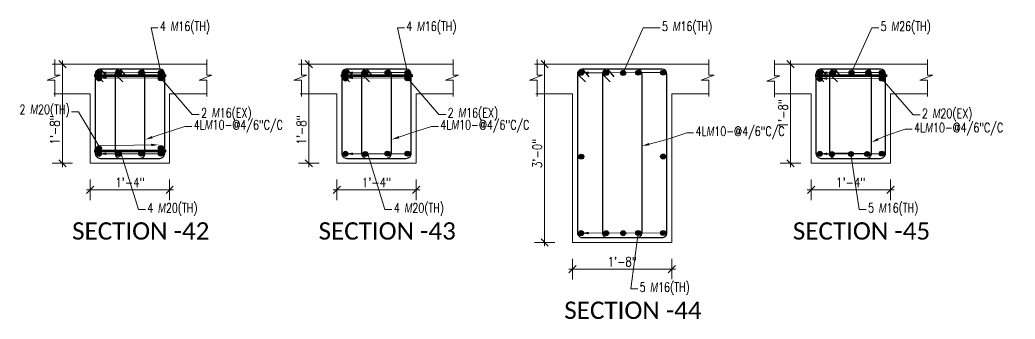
# Model space of a CAD drawing. Header units: inches. Extents: x 0 to 162649, y -36601 to -26324.
# Drawn here: x 157631.7 to 157832.3, y -36601.4 to -36541.1 of the extents above; entities that cross this region are included whole.
import ezdxf
from ezdxf import colors
from ezdxf.entities.mleader import LeaderData, LeaderLine
from ezdxf.math import Vec2, Vec3

# ---------------------------------------------------------------- set-up
doc = ezdxf.new("R2010")
doc.units = ezdxf.units.IN
doc.header["$MEASUREMENT"] = 0
for name, color, linetype, lineweight in [('Dim', 1, 'Continuous', 13), ('hatch', 252, 'Continuous', 0), ('OL_AR_Text', 140, 'Continuous', 5), ('Rein', 3, 'Continuous', 30), ('Stirrups', 191, 'Continuous', 25), ('TEXT', 7, 'Continuous', 9)]:
    doc.layers.add(name, color=color, linetype=linetype, lineweight=lineweight)
doc.styles.add('1-8 Annotative Text', font='calibri.ttf', dxfattribs={"height": 0.125})
doc.styles.add('DIM', font='simplex.shx', dxfattribs={"width": 0.75})
doc.styles.add('rmtext', font='romans.shx', dxfattribs={"width": 0.8})
doc.dimstyles.new('DIM-24', dxfattribs={"dimscale": 24, "dimtxt": 0.078125, "dimasz": 0.0625, "dimexe": 0.0625, "dimexo": 0.015625, "dimgap": 0.015625, "dimtad": 1, "dimdec": 1, "dimzin": 3, "dimdsep": 46, "dimlunit": 4, "dimtxsty": 'rmtext', "dimblk": 'OBLIQUE', "dimcen": 0.09375, "dimdle": 0.03125, "dimclrd": 1, "dimclre": 1, "dimclrt": 2, "dimadec": 0, "dimazin": 0, "dimtfac": 0.75, "dimtdec": 1, "dimtix": 1, "dimtmove": 0, "dimatfit": 3, "dimfxl": 0.0625, "dimfxlon": 1, "dimfrac": 1, "dimtolj": 1, "dimtzin": 0, "dimlwd": -1, "dimlwe": 5, "dimarcsym": 0})

# ---------------------------------------------------------------- blocks, each defined once
blk = doc.blocks.new('_Oblique')
for p, q in [((0, -1.37), (0, 1.38)), ((-0.49, -0.49), (0.49, 0.49))]:
    blk.add_line(p, q)
blk = doc.blocks.new('*D474')
at = {"layer": 'Defpoints', "color": 0, "transparency": 16777216}
for p in [(157645.86, -36570), (157661.86, -36570), (157661.86, -36575.35)]:
    blk.add_point(p, dxfattribs=at)
at = {"layer": 'Dim', "color": 1, "lineweight": 5, "transparency": 16777216}
for p, q in [((157645.86, -36573.85), (157645.86, -36576.85)), ((157661.86, -36573.85), (157661.86, -36576.85))]:
    blk.add_line(p, q, dxfattribs=at)
at = {"layer": 'Dim', "color": 1, "transparency": 16777216}
blk.add_line((157645.11, -36575.35), (157662.61, -36575.35), dxfattribs=at)
at = {"layer": 'Dim', "color": 1, "transparency": 16777216, "xscale": 1.5, "yscale": 1.5, "zscale": 1.5, "rotation": 180}
blk.add_blockref('_Oblique', (157645.86, -36575.35), dxfattribs=at)
at = {"layer": 'Dim', "color": 1, "transparency": 16777216, "xscale": 1.5, "yscale": 1.5, "zscale": 1.5}
blk.add_blockref('_Oblique', (157661.86, -36575.35), dxfattribs=at)
at = {"layer": 'Dim', "color": 2, "transparency": 16777216, "insert": (157653.86, -36573.86), "char_height": 1.875, "attachment_point": 5, "style": 'rmtext'}
blk.add_mtext('\\A1;1\'-4"', dxfattribs=at)
blk = doc.blocks.new('*D475')
at = {"layer": 'Defpoints', "color": 0, "transparency": 16777216}
for p in [(157640.23, -36550), (157645.86, -36550), (157645.86, -36570)]:
    blk.add_point(p, dxfattribs=at)
at = {"layer": 'Dim', "color": 1, "lineweight": 5, "transparency": 16777216}
for p, q in [((157641.73, -36550), (157638.73, -36550)), ((157641.73, -36570), (157638.73, -36570))]:
    blk.add_line(p, q, dxfattribs=at)
at = {"layer": 'Dim', "color": 1, "transparency": 16777216}
blk.add_line((157640.23, -36570.75), (157640.23, -36549.25), dxfattribs=at)
at = {"layer": 'Dim', "color": 1, "transparency": 16777216, "xscale": 1.5, "yscale": 1.5, "zscale": 1.5}
for p, rotation in [((157640.23, -36550), 90), ((157640.23, -36570), 270)]:
    blk.add_blockref('_Oblique', p, dxfattribs=dict(at, rotation=rotation))
at = {"layer": 'Dim', "color": 2, "transparency": 16777216, "insert": (157638.73, -36563.26), "char_height": 1.875, "attachment_point": 5, "rotation": 90, "style": 'rmtext'}
blk.add_mtext('\\A1;1\'-8"', dxfattribs=at)
blk = doc.blocks.new('*D476')
at = {"layer": 'Defpoints', "color": 0, "transparency": 16777216}
for p in [(157695.55, -36570), (157711.55, -36570), (157711.55, -36575.35)]:
    blk.add_point(p, dxfattribs=at)
at = {"layer": 'Dim', "color": 1, "lineweight": 5, "transparency": 16777216}
for p, q in [((157695.55, -36573.85), (157695.55, -36576.85)), ((157711.55, -36573.85), (157711.55, -36576.85))]:
    blk.add_line(p, q, dxfattribs=at)
at = {"layer": 'Dim', "color": 1, "transparency": 16777216}
blk.add_line((157694.8, -36575.35), (157712.3, -36575.35), dxfattribs=at)
at = {"layer": 'Dim', "color": 1, "transparency": 16777216, "xscale": 1.5, "yscale": 1.5, "zscale": 1.5, "rotation": 180}
blk.add_blockref('_Oblique', (157695.55, -36575.35), dxfattribs=at)
at = {"layer": 'Dim', "color": 1, "transparency": 16777216, "xscale": 1.5, "yscale": 1.5, "zscale": 1.5}
blk.add_blockref('_Oblique', (157711.55, -36575.35), dxfattribs=at)
at = {"layer": 'Dim', "color": 2, "transparency": 16777216, "insert": (157703.55, -36573.86), "char_height": 1.875, "attachment_point": 5, "style": 'rmtext'}
blk.add_mtext('\\A1;1\'-4"', dxfattribs=at)
blk = doc.blocks.new('*D477')
at = {"layer": 'Defpoints', "color": 0, "transparency": 16777216}
for p in [(157689.92, -36550), (157695.55, -36550), (157695.55, -36570)]:
    blk.add_point(p, dxfattribs=at)
at = {"layer": 'Dim', "color": 1, "lineweight": 5, "transparency": 16777216}
for p, q in [((157691.42, -36550), (157688.42, -36550)), ((157691.42, -36570), (157688.42, -36570))]:
    blk.add_line(p, q, dxfattribs=at)
at = {"layer": 'Dim', "color": 1, "transparency": 16777216}
blk.add_line((157689.92, -36570.75), (157689.92, -36549.25), dxfattribs=at)
at = {"layer": 'Dim', "color": 1, "transparency": 16777216, "xscale": 1.5, "yscale": 1.5, "zscale": 1.5}
for p, rotation in [((157689.92, -36550), 90), ((157689.92, -36570), 270)]:
    blk.add_blockref('_Oblique', p, dxfattribs=dict(at, rotation=rotation))
at = {"layer": 'Dim', "color": 2, "transparency": 16777216, "insert": (157688.43, -36563.26), "char_height": 1.875, "attachment_point": 5, "rotation": 90, "style": 'rmtext'}
blk.add_mtext('\\A1;1\'-8"', dxfattribs=at)
blk = doc.blocks.new('*D478')
at = {"layer": 'Defpoints', "color": 0, "transparency": 16777216}
for p in [(157743.09, -36586), (157763.09, -36586), (157763.09, -36591.35)]:
    blk.add_point(p, dxfattribs=at)
at = {"layer": 'Dim', "color": 1, "lineweight": 5, "transparency": 16777216}
for p, q in [((157743.09, -36589.85), (157743.09, -36592.85)), ((157763.09, -36589.85), (157763.09, -36592.85))]:
    blk.add_line(p, q, dxfattribs=at)
at = {"layer": 'Dim', "color": 1, "transparency": 16777216}
blk.add_line((157742.34, -36591.35), (157763.84, -36591.35), dxfattribs=at)
at = {"layer": 'Dim', "color": 1, "transparency": 16777216, "xscale": 1.5, "yscale": 1.5, "zscale": 1.5, "rotation": 180}
blk.add_blockref('_Oblique', (157743.09, -36591.35), dxfattribs=at)
at = {"layer": 'Dim', "color": 1, "transparency": 16777216, "xscale": 1.5, "yscale": 1.5, "zscale": 1.5}
blk.add_blockref('_Oblique', (157763.09, -36591.35), dxfattribs=at)
at = {"layer": 'Dim', "color": 2, "transparency": 16777216, "insert": (157753.09, -36589.86), "char_height": 1.875, "attachment_point": 5, "style": 'rmtext'}
blk.add_mtext('\\A1;1\'-8"', dxfattribs=at)
blk = doc.blocks.new('*D479')
at = {"layer": 'Defpoints', "color": 0, "transparency": 16777216}
for p in [(157737.46, -36550), (157743.09, -36550), (157743.09, -36586)]:
    blk.add_point(p, dxfattribs=at)
at = {"layer": 'Dim', "color": 1, "lineweight": 5, "transparency": 16777216}
for p, q in [((157738.96, -36550), (157735.96, -36550)), ((157738.96, -36586), (157735.96, -36586))]:
    blk.add_line(p, q, dxfattribs=at)
at = {"layer": 'Dim', "color": 1, "transparency": 16777216}
blk.add_line((157737.46, -36586.75), (157737.46, -36549.25), dxfattribs=at)
at = {"layer": 'Dim', "color": 1, "transparency": 16777216, "xscale": 1.5, "yscale": 1.5, "zscale": 1.5}
for p, rotation in [((157737.46, -36550), 90), ((157737.46, -36586), 270)]:
    blk.add_blockref('_Oblique', p, dxfattribs=dict(at, rotation=rotation))
at = {"layer": 'Dim', "color": 2, "transparency": 16777216, "insert": (157735.97, -36568), "char_height": 1.875, "attachment_point": 5, "rotation": 90, "style": 'rmtext'}
blk.add_mtext('\\A1;3\'-0"', dxfattribs=at)
blk = doc.blocks.new('*D480')
at = {"layer": 'Defpoints', "color": 0, "transparency": 16777216}
for p in [(157791.16, -36570), (157807.16, -36570), (157807.16, -36575.35)]:
    blk.add_point(p, dxfattribs=at)
at = {"layer": 'Dim', "color": 1, "lineweight": 5, "transparency": 16777216}
for p, q in [((157791.16, -36573.85), (157791.16, -36576.85)), ((157807.16, -36573.85), (157807.16, -36576.85))]:
    blk.add_line(p, q, dxfattribs=at)
at = {"layer": 'Dim', "color": 1, "transparency": 16777216}
blk.add_line((157790.41, -36575.35), (157807.91, -36575.35), dxfattribs=at)
at = {"layer": 'Dim', "color": 1, "transparency": 16777216, "xscale": 1.5, "yscale": 1.5, "zscale": 1.5, "rotation": 180}
blk.add_blockref('_Oblique', (157791.16, -36575.35), dxfattribs=at)
at = {"layer": 'Dim', "color": 1, "transparency": 16777216, "xscale": 1.5, "yscale": 1.5, "zscale": 1.5}
blk.add_blockref('_Oblique', (157807.16, -36575.35), dxfattribs=at)
at = {"layer": 'Dim', "color": 2, "transparency": 16777216, "insert": (157799.16, -36573.86), "char_height": 1.875, "attachment_point": 5, "style": 'rmtext'}
blk.add_mtext('\\A1;1\'-4"', dxfattribs=at)
blk = doc.blocks.new('*D481')
at = {"layer": 'Defpoints', "color": 0, "transparency": 16777216}
for p in [(157787.02, -36550), (157791.16, -36550), (157791.16, -36570)]:
    blk.add_point(p, dxfattribs=at)
at = {"layer": 'Dim', "color": 1, "lineweight": 5, "transparency": 16777216}
for p, q in [((157788.52, -36550), (157785.52, -36550)), ((157788.52, -36570), (157785.52, -36570))]:
    blk.add_line(p, q, dxfattribs=at)
at = {"layer": 'Dim', "color": 1, "transparency": 16777216}
blk.add_line((157787.02, -36570.75), (157787.02, -36549.25), dxfattribs=at)
at = {"layer": 'Dim', "color": 1, "transparency": 16777216, "xscale": 1.5, "yscale": 1.5, "zscale": 1.5}
for p, rotation in [((157787.02, -36550), 90), ((157787.02, -36570), 270)]:
    blk.add_blockref('_Oblique', p, dxfattribs=dict(at, rotation=rotation))
at = {"layer": 'Dim', "color": 2, "transparency": 16777216, "insert": (157785.53, -36560), "char_height": 1.875, "attachment_point": 5, "rotation": 90, "style": 'rmtext'}
blk.add_mtext('\\A1;1\'-8"', dxfattribs=at)

msp = doc.modelspace()

# ---------------------------------------------------------------- hatches: boundary and pattern name
at = {"layer": 'Rein'}
h = msp.add_hatch(color=256, dxfattribs=at)
h.dxf.hatch_style = 1
h.paths.add_polyline_path([(157648.11, -36551.72, 1), (157647.11, -36551.72, 1)])
h = msp.add_hatch(color=256, dxfattribs=at)
h.dxf.hatch_style = 1
h.paths.add_polyline_path([(157648.11, -36552.87, 1), (157647.11, -36552.87, 1)])
h = msp.add_hatch(color=256, dxfattribs=at)
h.dxf.hatch_style = 1
h.paths.add_polyline_path([(157652.11, -36551.76, 1), (157651.11, -36551.76, 1)])
h = msp.add_hatch(color=256, dxfattribs=at)
h.dxf.hatch_style = 1
h.paths.add_polyline_path([(157656.6, -36551.7, 1), (157655.6, -36551.7, 1)])
h = msp.add_hatch(color=256, dxfattribs=at)
h.dxf.hatch_style = 1
h.paths.add_polyline_path([(157660.6, -36551.7, 1), (157659.6, -36551.7, 1)])
h = msp.add_hatch(color=256, dxfattribs=at)
h.dxf.hatch_style = 1
h.paths.add_polyline_path([(157660.6, -36552.85, 1), (157659.6, -36552.85, 1)])
h = msp.add_hatch(color=256, dxfattribs=at)
h.dxf.hatch_style = 1
h.paths.add_polyline_path([(157697.8, -36551.72, 1), (157696.8, -36551.72, 1)])
h = msp.add_hatch(color=256, dxfattribs=at)
h.dxf.hatch_style = 1
h.paths.add_polyline_path([(157697.8, -36552.87, 1), (157696.8, -36552.87, 1)])
h = msp.add_hatch(color=256, dxfattribs=at)
h.dxf.hatch_style = 1
h.paths.add_polyline_path([(157701.8, -36551.76, 1), (157700.8, -36551.76, 1)])
h = msp.add_hatch(color=256, dxfattribs=at)
h.dxf.hatch_style = 1
h.paths.add_polyline_path([(157706.29, -36551.7, 1), (157705.29, -36551.7, 1)])
h = msp.add_hatch(color=256, dxfattribs=at)
h.dxf.hatch_style = 1
h.paths.add_polyline_path([(157710.29, -36551.7, 1), (157709.29, -36551.7, 1)])
h = msp.add_hatch(color=256, dxfattribs=at)
h.dxf.hatch_style = 1
h.paths.add_polyline_path([(157710.29, -36552.85, 1), (157709.29, -36552.85, 1)])
h = msp.add_hatch(color=256, dxfattribs=at)
h.dxf.hatch_style = 1
h.paths.add_polyline_path([(157745.34, -36551.72, 1), (157744.34, -36551.72, 1)])
h = msp.add_hatch(color=256, dxfattribs=at)
h.dxf.hatch_style = 1
h.paths.add_polyline_path([(157750.34, -36551.76, 1), (157749.34, -36551.76, 1)])
h = msp.add_hatch(color=256, dxfattribs=at)
h.dxf.hatch_style = 1
h.paths.add_polyline_path([(157753.8, -36551.76, 1), (157752.8, -36551.76, 1)])
h = msp.add_hatch(color=256, dxfattribs=at)
h.dxf.hatch_style = 1
h.paths.add_polyline_path([(157756.83, -36551.7, 1), (157755.83, -36551.7, 1)])
h = msp.add_hatch(color=256, dxfattribs=at)
h.dxf.hatch_style = 1
h.paths.add_polyline_path([(157761.83, -36551.7, 1), (157760.83, -36551.7, 1)])
h = msp.add_hatch(color=256, dxfattribs=at)
h.dxf.hatch_style = 1
h.paths.add_polyline_path([(157793.42, -36551.72, 1), (157792.42, -36551.72, 1)])
h = msp.add_hatch(color=256, dxfattribs=at)
h.dxf.hatch_style = 1
h.paths.add_polyline_path([(157793.42, -36552.94, 1), (157792.42, -36552.94, 1)])
h = msp.add_hatch(color=256, dxfattribs=at)
h.dxf.hatch_style = 1
h.paths.add_polyline_path([(157796.09, -36551.72, 1), (157795.09, -36551.72, 1)])
h = msp.add_hatch(color=256, dxfattribs=at)
h.dxf.hatch_style = 1
h.paths.add_polyline_path([(157799.84, -36551.7, 1), (157798.84, -36551.7, 1)])
h = msp.add_hatch(color=256, dxfattribs=at)
h.dxf.hatch_style = 1
h.paths.add_polyline_path([(157803.19, -36551.7, 1), (157802.19, -36551.7, 1)])
h = msp.add_hatch(color=256, dxfattribs=at)
h.dxf.hatch_style = 1
h.paths.add_polyline_path([(157805.91, -36551.7, 1), (157804.91, -36551.7, 1)])
h = msp.add_hatch(color=256, dxfattribs=at)
h.dxf.hatch_style = 1
h.paths.add_polyline_path([(157805.91, -36552.92, 1), (157804.91, -36552.92, 1)])
h = msp.add_hatch(color=256, dxfattribs=at)
h.dxf.hatch_style = 1
h.paths.add_polyline_path([(157648.11, -36566.93, 1), (157647.11, -36566.93, 1)])
h = msp.add_hatch(color=256, dxfattribs=at)
h.dxf.hatch_style = 1
h.paths.add_polyline_path([(157660.6, -36566.91, 1), (157659.6, -36566.91, 1)])
h = msp.add_hatch(color=256, dxfattribs=at)
h.dxf.hatch_style = 1
h.paths.add_polyline_path([(157648.11, -36568.08, 1), (157647.11, -36568.08, 1)])
h = msp.add_hatch(color=256, dxfattribs=at)
h.dxf.hatch_style = 1
h.paths.add_polyline_path([(157652.11, -36568.11, 1), (157651.11, -36568.11, 1)])
h = msp.add_hatch(color=256, dxfattribs=at)
h.dxf.hatch_style = 1
h.paths.add_polyline_path([(157656.6, -36568.06, 1), (157655.6, -36568.06, 1)])
h = msp.add_hatch(color=256, dxfattribs=at)
h.dxf.hatch_style = 1
h.paths.add_polyline_path([(157660.6, -36568.06, 1), (157659.6, -36568.06, 1)])
h = msp.add_hatch(color=256, dxfattribs=at)
h.dxf.hatch_style = 1
h.paths.add_polyline_path([(157697.8, -36568.08, 1), (157696.8, -36568.08, 1)])
h = msp.add_hatch(color=256, dxfattribs=at)
h.dxf.hatch_style = 1
h.paths.add_polyline_path([(157701.8, -36568.11, 1), (157700.8, -36568.11, 1)])
h = msp.add_hatch(color=256, dxfattribs=at)
h.dxf.hatch_style = 1
h.paths.add_polyline_path([(157706.29, -36568.06, 1), (157705.29, -36568.06, 1)])
h = msp.add_hatch(color=256, dxfattribs=at)
h.dxf.hatch_style = 1
h.paths.add_polyline_path([(157710.29, -36568.06, 1), (157709.29, -36568.06, 1)])
h = msp.add_hatch(color=256, dxfattribs=at)
h.dxf.hatch_style = 1
h.paths.add_polyline_path([(157745.34, -36568.65, 1), (157744.34, -36568.65, 1)])
h = msp.add_hatch(color=256, dxfattribs=at)
h.dxf.hatch_style = 1
h.paths.add_polyline_path([(157761.83, -36568.63, 1), (157760.83, -36568.63, 1)])
h = msp.add_hatch(color=256, dxfattribs=at)
h.dxf.hatch_style = 1
h.paths.add_polyline_path([(157793.42, -36568.08, 1), (157792.42, -36568.08, 1)])
h = msp.add_hatch(color=256, dxfattribs=at)
h.dxf.hatch_style = 1
h.paths.add_polyline_path([(157795.87, -36568.14, 1), (157794.87, -36568.14, 1)])
h = msp.add_hatch(color=256, dxfattribs=at)
h.dxf.hatch_style = 1
h.paths.add_polyline_path([(157799.71, -36568.11, 1), (157798.71, -36568.11, 1)])
h = msp.add_hatch(color=256, dxfattribs=at)
h.dxf.hatch_style = 1
h.paths.add_polyline_path([(157802.97, -36568.11, 1), (157801.97, -36568.11, 1)])
h = msp.add_hatch(color=256, dxfattribs=at)
h.dxf.hatch_style = 1
h.paths.add_polyline_path([(157805.91, -36568.06, 1), (157804.91, -36568.06, 1)])
h = msp.add_hatch(color=256, dxfattribs=at)
h.dxf.hatch_style = 1
h.paths.add_polyline_path([(157745.34, -36584.08, 1), (157744.34, -36584.08, 1)])
h = msp.add_hatch(color=256, dxfattribs=at)
h.dxf.hatch_style = 1
h.paths.add_polyline_path([(157750.34, -36584.11, 1), (157749.34, -36584.11, 1)])
h = msp.add_hatch(color=256, dxfattribs=at)
h.dxf.hatch_style = 1
h.paths.add_polyline_path([(157753.8, -36584.11, 1), (157752.8, -36584.11, 1)])
h = msp.add_hatch(color=256, dxfattribs=at)
h.dxf.hatch_style = 1
h.paths.add_polyline_path([(157756.83, -36584.06, 1), (157755.83, -36584.06, 1)])
h = msp.add_hatch(color=256, dxfattribs=at)
h.dxf.hatch_style = 1
h.paths.add_polyline_path([(157761.83, -36584.06, 1), (157760.83, -36584.06, 1)])

# ---------------------------------------------------------------- linework, layer by layer
at = {"layer": 'Dim', "lineweight": 60}
for p, q in [((157646.67, -36552.25), (157661.17, -36552.25)), ((157696.37, -36552.25), (157710.87, -36552.25)), ((157791.98, -36552.25), (157806.48, -36552.25)), ((157646.67, -36567.45), (157661.17, -36567.45))]:
    msp.add_line(p, q, dxfattribs=at)
at = {"layer": 'hatch'}
for p, q in [((157638.48, -36550), (157669.33, -36550)), ((157638.73, -36549.06), (157638.73, -36552.19)), ((157669.33, -36549.06), (157669.33, -36552.19)), ((157688.17, -36550), (157719.02, -36550)), ((157688.42, -36549.06), (157688.42, -36552.19)), ((157719.02, -36549.06), (157719.02, -36552.19)), ((157735.71, -36550), (157770.56, -36550)), ((157735.96, -36549.06), (157735.96, -36552.19)), ((157770.56, -36549.06), (157770.56, -36552.19)), ((157783.79, -36549.2), (157783.79, -36552.33)), ((157783.79, -36550), (157814.63, -36550)), ((157814.63, -36549.06), (157814.63, -36552.19)), ((157639.78, -36552.19), (157637.18, -36553.25)), ((157639.78, -36552.19), (157637.18, -36553.25)), ((157638.73, -36552.19), (157639.78, -36552.19)), ((157670.38, -36552.19), (157667.78, -36553.25)), ((157669.33, -36552.19), (157670.38, -36552.19)), ((157689.48, -36552.19), (157686.88, -36553.25)), ((157689.48, -36552.19), (157686.88, -36553.25)), ((157688.42, -36552.19), (157689.48, -36552.19)), ((157720.08, -36552.19), (157717.48, -36553.25)), ((157719.02, -36552.19), (157720.08, -36552.19)), ((157737.01, -36552.19), (157734.41, -36553.25)), ((157737.01, -36552.19), (157734.41, -36553.25)), ((157735.96, -36552.19), (157737.01, -36552.19)), ((157771.61, -36552.19), (157769.01, -36553.25)), ((157770.56, -36552.19), (157771.61, -36552.19)), ((157784.84, -36552.33), (157782.24, -36553.39)), ((157783.79, -36552.33), (157784.84, -36552.33)), ((157815.69, -36552.19), (157813.09, -36553.25)), ((157814.63, -36552.19), (157815.69, -36552.19)), ((157637.18, -36553.25), (157638.73, -36553.25)), ((157638.73, -36553.25), (157638.73, -36556.49)), ((157667.78, -36553.25), (157669.33, -36553.25)), ((157669.33, -36553.25), (157669.33, -36556.49)), ((157686.88, -36553.25), (157688.42, -36553.25)), ((157688.42, -36553.25), (157688.42, -36556.49)), ((157717.48, -36553.25), (157719.02, -36553.25)), ((157719.02, -36553.25), (157719.02, -36556.49)), ((157734.41, -36553.25), (157735.96, -36553.25)), ((157735.96, -36553.25), (157735.96, -36556.49)), ((157769.01, -36553.25), (157770.56, -36553.25)), ((157770.56, -36553.25), (157770.56, -36556.49)), ((157782.24, -36553.39), (157783.79, -36553.39)), ((157783.79, -36553.39), (157783.79, -36556.63)), ((157813.09, -36553.25), (157814.63, -36553.25)), ((157814.63, -36553.25), (157814.63, -36556.49)), ((157638.48, -36556), (157645.86, -36556)), ((157645.86, -36556), (157645.86, -36570)), ((157661.86, -36556), (157661.86, -36570)), ((157661.86, -36556), (157669.33, -36556)), ((157688.17, -36556), (157695.55, -36556)), ((157695.55, -36556), (157695.55, -36570)), ((157711.55, -36556), (157711.55, -36570)), ((157711.55, -36556), (157719.02, -36556)), ((157735.71, -36556), (157743.09, -36556)), ((157743.09, -36556), (157743.09, -36586)), ((157763.09, -36556), (157763.09, -36586)), ((157763.09, -36556), (157770.56, -36556)), ((157783.79, -36556), (157791.16, -36556)), ((157791.16, -36556), (157791.16, -36570)), ((157807.16, -36556), (157807.16, -36570)), ((157807.16, -36556), (157814.63, -36556)), ((157645.86, -36570), (157661.86, -36570)), ((157695.55, -36570), (157711.55, -36570)), ((157791.16, -36570), (157807.16, -36570)), ((157743.09, -36586), (157763.09, -36586))]:
    msp.add_line(p, q, dxfattribs=at)
at = {"layer": 'Rein'}
for centre in [(157647.61, -36551.72), (157647.61, -36552.87), (157651.61, -36551.76), (157656.1, -36551.7), (157660.1, -36551.7), (157660.1, -36552.85), (157697.3, -36551.72), (157697.3, -36552.87), (157701.3, -36551.76), (157705.79, -36551.7), (157709.79, -36551.7), (157709.79, -36552.85), (157744.84, -36551.72), (157749.84, -36551.76), (157753.3, -36551.76), (157756.33, -36551.7), (157761.33, -36551.7), (157792.92, -36551.72), (157792.92, -36552.94), (157795.59, -36551.72), (157799.34, -36551.7), (157802.69, -36551.7), (157805.41, -36551.7), (157805.41, -36552.92), (157647.61, -36566.93), (157660.1, -36566.91), (157647.61, -36568.08), (157651.61, -36568.11), (157656.1, -36568.06), (157660.1, -36568.06), (157697.3, -36568.08), (157701.3, -36568.11), (157705.79, -36568.06), (157709.79, -36568.06), (157744.84, -36568.65), (157761.33, -36568.63), (157792.92, -36568.08), (157795.37, -36568.14), (157799.21, -36568.11), (157802.47, -36568.11), (157805.41, -36568.06), (157744.84, -36584.08), (157749.84, -36584.11), (157753.3, -36584.11), (157756.33, -36584.06), (157761.33, -36584.06)]:
    msp.add_circle(centre, 0.5, dxfattribs=at)
at = {"layer": 'Stirrups', "lineweight": 30}
for p, q in [((157646.86, -36552), (157648.43, -36553.56)), ((157647.89, -36551), (157649.16, -36552.57)), ((157650.86, -36552), (157652.43, -36553.56)), ((157651.89, -36551), (157653.16, -36552.57)), ((157696.55, -36552), (157698.13, -36553.56)), ((157697.59, -36551), (157698.85, -36552.57)), ((157700.55, -36552), (157702.13, -36553.56)), ((157701.59, -36551), (157702.85, -36552.57)), ((157744.09, -36552), (157745.66, -36553.56)), ((157745.12, -36551), (157746.39, -36552.57)), ((157749.09, -36552), (157750.66, -36553.56)), ((157750.12, -36551), (157751.39, -36552.57)), ((157792.16, -36552), (157793.74, -36553.56)), ((157793.2, -36551), (157794.46, -36552.57)), ((157794.9, -36552), (157796.48, -36553.56)), ((157795.94, -36551), (157797.2, -36552.57))]:
    msp.add_line(p, q, dxfattribs=at)
for points in [[(157647.86, -36569), (157659.86, -36569, 0.414214), (157660.86, -36568), (157660.86, -36552, 0.404381), (157659.89, -36551), (157647.89, -36551, 0.424115), (157646.86, -36552), (157646.86, -36568, 0.414214)], [(157651.86, -36569), (157655.86, -36569, 0.414214), (157656.86, -36568), (157656.86, -36552, 0.404381), (157655.89, -36551), (157651.89, -36551, 0.424115), (157650.86, -36552), (157650.86, -36568, 0.414214)], [(157697.55, -36569), (157709.55, -36569, 0.414214), (157710.55, -36568), (157710.55, -36552, 0.404381), (157709.59, -36551), (157697.59, -36551, 0.424115), (157696.55, -36552), (157696.55, -36568, 0.414214)], [(157701.55, -36569), (157705.55, -36569, 0.414214), (157706.55, -36568), (157706.55, -36552, 0.404381), (157705.59, -36551), (157701.59, -36551, 0.424115), (157700.55, -36552), (157700.55, -36568, 0.414214)], [(157745.09, -36585), (157761.09, -36585, 0.414214), (157762.09, -36584), (157762.09, -36552, 0.404381), (157761.12, -36551), (157745.12, -36551, 0.424115), (157744.09, -36552), (157744.09, -36584, 0.414214)], [(157750.09, -36585), (157756.09, -36585, 0.414214), (157757.09, -36584), (157757.09, -36552, 0.404381), (157756.12, -36551), (157750.12, -36551, 0.424115), (157749.09, -36552), (157749.09, -36584, 0.414214)], [(157793.16, -36569), (157805.16, -36569, 0.414214), (157806.16, -36568), (157806.16, -36552, 0.404381), (157805.2, -36551), (157793.2, -36551, 0.424115), (157792.16, -36552), (157792.16, -36568, 0.414214)], [(157795.9, -36569), (157802.34, -36569, 0.414214), (157803.34, -36568), (157803.34, -36552, 0.404381), (157802.37, -36551), (157795.94, -36551, 0.424115), (157794.9, -36552), (157794.9, -36568, 0.414214)]]:
    msp.add_lwpolyline(points, format="xyb", close=True, dxfattribs=at)

# ---------------------------------------------------------------- texts
at = {"layer": 'OL_AR_Text', "char_height": 3.5, "width": 2.6734445e-317, "attachment_point": 1, "style": '1-8 Annotative Text'}
for s, insert in [('SECTION -42', (157642.19, -36581.9)), ('SECTION -43', (157691.88, -36581.9)), ('SECTION -45', (157787.49, -36581.9)), ('SECTION -44', (157741.42, -36597.9))]:
    msp.add_mtext(s, dxfattribs=dict(at, insert=insert))

# ---------------------------------------------------------------- dimensions: what is measured, and where the dimension line sits
at = {"layer": 'Dim'}
for base, p1, p2, picture, middle in [((157640.23, -36550), (157645.86, -36570), (157645.86, -36550), '*D475', (157640.23, -36563.26)), ((157689.92, -36550), (157695.55, -36570), (157695.55, -36550), '*D477', (157689.92, -36563.26)), ((157737.46, -36550), (157743.09, -36586), (157743.09, -36550), '*D479', (157737.46, -36568))]:
    dim = msp.add_linear_dim(base=base, p1=p1, p2=p2, angle=90, dimstyle='DIM-24', dxfattribs=at)
    dim.commit()
    dim.dimension.update_dxf_attribs({"geometry": picture, "text_midpoint": middle, "dimtype": 160})
dim = msp.add_linear_dim(base=(157787.02, -36550), p1=(157791.16, -36570), p2=(157791.16, -36550), angle=90, dimstyle='DIM-24', dxfattribs=at)
dim.commit()
dim.dimension.update_dxf_attribs({"geometry": '*D481', "text_midpoint": (157785.53, -36560)})
for base, p1, p2, picture, middle in [((157661.86, -36575.35), (157645.86, -36570), (157661.86, -36570), '*D474', (157653.86, -36573.86)), ((157711.55, -36575.35), (157695.55, -36570), (157711.55, -36570), '*D476', (157703.55, -36573.86)), ((157807.16, -36575.35), (157791.16, -36570), (157807.16, -36570), '*D480', (157799.16, -36573.86)), ((157763.09, -36591.35), (157743.09, -36586), (157763.09, -36586), '*D478', (157753.09, -36589.86))]:
    dim = msp.add_linear_dim(base=base, p1=p1, p2=p2, dimstyle='DIM-24', dxfattribs=at)
    dim.commit()
    dim.dimension.update_dxf_attribs({"geometry": picture, "text_midpoint": middle})

# ---------------------------------------------------------------- leaders
at = {"layer": 'TEXT'}
ml = msp.add_multileader_mtext('Standard', dxfattribs=at)
ml.set_content('4 {\\Fgothici|c0;M}16(TH) ', color=256, style='DIM')
ml.set_leader_properties(color=1, linetype='ByLayer', lineweight=9)
ml.build(insert=Vec2(0, 0))
ml.multileader.update_dxf_attribs({"text_right_attachment_type": 2, "dogleg_length": 0.25, "arrow_head_size": 1.5, "scale": 32})
ctx = ml.context
ctx.base_point, ctx.scale, ctx.char_height, ctx.arrow_head_size, ctx.landing_gap_size, ctx.plane_origin = Vec3(157659.5, -36542.66), 32, 1.875, 1.5, 0.375, Vec3(157670.61, -36550.76)
ctx.right_attachment = 2
notes = []
notes.append((ctx, [(0, (1, 1, 0), (157658.1, -36542.66), (1, 0), 1.4, [(3, [(157647.61, -36551.72), (157651.61, -36551.76), (157656.1, -36551.7), (157660.1, -36551.7)], 0, [])])]))
ctx.mtext.insert, ctx.mtext.flow_direction = Vec3(157659.88, -36541.41), 5
ml = msp.add_multileader_mtext('Standard', dxfattribs=at)
ml.set_content('4 {\\Fgothici|c0;M}16(TH) ', color=256, style='DIM')
ml.set_leader_properties(color=1, linetype='ByLayer', lineweight=9)
ml.build(insert=Vec2(0, 0))
ml.multileader.update_dxf_attribs({"text_right_attachment_type": 2, "dogleg_length": 0.25, "arrow_head_size": 1.5, "scale": 32})
ctx = ml.context
ctx.base_point, ctx.scale, ctx.char_height, ctx.arrow_head_size, ctx.landing_gap_size, ctx.plane_origin = Vec3(157709.2, -36542.66), 32, 1.875, 1.5, 0.375, Vec3(157720.3, -36550.76)
ctx.right_attachment = 2
notes.append((ctx, [(0, (1, 1, 0), (157707.79, -36542.66), (1, 0), 1.4, [(3, [(157697.3, -36551.72), (157701.3, -36551.76), (157705.79, -36551.7), (157709.79, -36551.7)], 0, [])])]))
ctx.mtext.insert, ctx.mtext.flow_direction = Vec3(157709.57, -36541.41), 5
ml = msp.add_multileader_mtext('Standard', dxfattribs=at)
ml.set_content('5 {\\Fgothici|c0;M}16(TH) ', color=256, style='DIM')
ml.set_leader_properties(color=1, linetype='ByLayer', lineweight=9)
ml.build(insert=Vec2(0, 0))
ml.multileader.update_dxf_attribs({"text_right_attachment_type": 2, "dogleg_length": 0.25, "arrow_head_size": 1.5, "scale": 32})
ctx = ml.context
ctx.base_point, ctx.scale, ctx.char_height, ctx.arrow_head_size, ctx.landing_gap_size, ctx.plane_origin = Vec3(157760.74, -36542.66), 32, 1.875, 1.5, 0.375, Vec3(157769.84, -36550.76)
ctx.right_attachment = 2
notes.append((ctx, [(0, (1, 1, 0), (157757.33, -36542.66), (1, 0), 3.4, [(4, [(157744.84, -36551.72), (157749.84, -36551.76), (157756.33, -36551.7), (157761.33, -36551.7), (157753.3, -36551.76)], 0, [])])]))
ctx.mtext.insert, ctx.mtext.flow_direction = Vec3(157761.11, -36541.41), 5
ml = msp.add_multileader_mtext('Standard', dxfattribs=at)
ml.set_content('5 {\\Fgothici|c0;M}26(TH) ', color=256, style='DIM')
ml.set_leader_properties(color=1, linetype='ByLayer', lineweight=9)
ml.build(insert=Vec2(0, 0))
ml.multileader.update_dxf_attribs({"text_right_attachment_type": 2, "dogleg_length": 0.25, "arrow_head_size": 1.5, "scale": 32})
ctx = ml.context
ctx.base_point, ctx.scale, ctx.char_height, ctx.arrow_head_size, ctx.landing_gap_size, ctx.plane_origin = Vec3(157804.81, -36542.66), 32, 1.875, 1.5, 0.375, Vec3(157815.91, -36550.76)
ctx.right_attachment = 2
notes.append((ctx, [(0, (1, 1, 0), (157803.41, -36542.66), (1, 0), 1.4, [(4, [(157792.92, -36551.72), (157795.59, -36551.72), (157802.69, -36551.7), (157805.41, -36551.7), (157799.34, -36551.7)], 0, [])])]))
ctx.mtext.insert, ctx.mtext.flow_direction = Vec3(157805.19, -36541.41), 5
ml = msp.add_multileader_mtext('Standard', dxfattribs=at)
ml.set_content('2 {\\Fgothici|c0;M}16(EX) ', color=256, style='DIM')
ml.set_leader_properties(color=1, linetype='ByLayer', lineweight=9)
ml.build(insert=Vec2(0, 0))
ml.multileader.update_dxf_attribs({"text_right_attachment_type": 2, "dogleg_length": 0.25, "arrow_head_size": 1.5, "scale": 32})
ctx = ml.context
ctx.base_point, ctx.scale, ctx.char_height, ctx.arrow_head_size, ctx.landing_gap_size, ctx.plane_origin = Vec3(157667.83, -36560.12), 32, 1.875, 1.5, 0.375, Vec3(157668.64, -36558.07)
ctx.right_attachment = 2
notes.append((ctx, [(0, (1, 1, 0), (157666.43, -36560.12), (1, 0), 1.4, [(3, [(157647.61, -36552.74), (157660.1, -36552.85)], 0, [])])]))
ctx.mtext.insert, ctx.mtext.flow_direction = Vec3(157668.21, -36558.87), 5
ml = msp.add_multileader_mtext('Standard', dxfattribs=at)
ml.set_content('2 {\\Fgothici|c0;M}16(EX) ', color=256, style='DIM')
ml.set_leader_properties(color=1, linetype='ByLayer', lineweight=9)
ml.build(insert=Vec2(0, 0))
ml.multileader.update_dxf_attribs({"text_right_attachment_type": 2, "dogleg_length": 0.25, "arrow_head_size": 1.5, "scale": 32})
ctx = ml.context
ctx.base_point, ctx.scale, ctx.char_height, ctx.arrow_head_size, ctx.landing_gap_size, ctx.plane_origin = Vec3(157717.53, -36560.12), 32, 1.875, 1.5, 0.375, Vec3(157718.34, -36558.07)
ctx.right_attachment = 2
notes.append((ctx, [(0, (1, 1, 0), (157716.12, -36560.12), (1, 0), 1.4, [(3, [(157697.3, -36552.74), (157709.79, -36552.85)], 0, [])])]))
ctx.mtext.insert, ctx.mtext.flow_direction = Vec3(157717.9, -36558.87), 5
ml = msp.add_multileader_mtext('Standard', dxfattribs=at)
ml.set_content('2 {\\Fgothici|c0;M}20(EX) ', color=256, style='DIM')
ml.set_leader_properties(color=1, linetype='ByLayer', lineweight=9)
ml.build(insert=Vec2(0, 0))
ml.multileader.update_dxf_attribs({"text_right_attachment_type": 2, "dogleg_length": 0.25, "arrow_head_size": 1.5, "scale": 32})
ctx = ml.context
ctx.base_point, ctx.scale, ctx.char_height, ctx.arrow_head_size, ctx.landing_gap_size, ctx.plane_origin = Vec3(157813.14, -36560.25), 32, 1.875, 1.5, 0.375, Vec3(157813.95, -36558.2)
ctx.right_attachment = 2
notes.append((ctx, [(0, (1, 1, 0), (157811.73, -36560.25), (1, 0), 1.4, [(3, [(157792.92, -36552.87), (157805.41, -36552.98)], 0, [])])]))
ctx.mtext.insert, ctx.mtext.flow_direction = Vec3(157813.51, -36559), 5
ml = msp.add_multileader_mtext('Standard', dxfattribs=at)
ml.set_content('2 {\\Fgothici|c0;M}20(TH) ', color=256, style='DIM')
ml.set_leader_properties(color=1, linetype='ByLayer', lineweight=9)
ml.build(insert=Vec2(0, 0))
ml.multileader.update_dxf_attribs({"text_right_attachment_type": 2, "dogleg_length": 0.25, "arrow_head_size": 1.5, "scale": 32})
ctx = ml.context
ctx.base_point, ctx.scale, ctx.char_height, ctx.arrow_head_size, ctx.landing_gap_size, ctx.plane_origin = Vec3(157630.22, -36559.44), 32, 1.875, 1.5, 0.375, Vec3(157670.6, -36565.52)
ctx.right_attachment, ctx.text_align_type = 2, 2
notes.append((ctx, [(1, (1, 1, 0), (157643.49, -36559.62), (-1, 0), 1.4, [(3, [(157659.63, -36566.27), (157647.6, -36566.48)], 0, [])])]))
ctx.mtext.insert, ctx.mtext.alignment, ctx.mtext.flow_direction = Vec3(157641.71, -36558.19), 3, 5
ml = msp.add_multileader_mtext('Standard', dxfattribs=at)
ml.set_content('4L{\\Fgothici|c0;M}10-@4/6"C/C ', color=256, style='DIM')
ml.set_leader_properties(color=1, linetype='ByLayer', lineweight=9)
ml.build(insert=Vec2(0, 0))
ml.multileader.update_dxf_attribs({"text_right_attachment_type": 2, "dogleg_length": 0.25, "arrow_head_size": 1.5, "scale": 32})
ctx = ml.context
ctx.base_point, ctx.scale, ctx.char_height, ctx.arrow_head_size, ctx.landing_gap_size, ctx.plane_origin = Vec3(157666.35, -36562.54), 32, 1.875, 1.5, 0.375, Vec3(157676.88, -36572.29)
ctx.right_attachment = 2
notes.append((ctx, [(0, (1, 1, 0), (157664.94, -36562.54), (1, 0), 1.4, [(1, [(157656.94, -36565.2), (157660.94, -36563.87)], 0, [])])]))
ctx.mtext.insert, ctx.mtext.flow_direction = Vec3(157666.72, -36561.29), 5
ml = msp.add_multileader_mtext('Standard', dxfattribs=at)
ml.set_content('4L{\\Fgothici|c0;M}10-@4/6"C/C ', color=256, style='DIM')
ml.set_leader_properties(color=1, linetype='ByLayer', lineweight=9)
ml.build(insert=Vec2(0, 0))
ml.multileader.update_dxf_attribs({"text_right_attachment_type": 2, "dogleg_length": 0.25, "arrow_head_size": 1.5, "scale": 32})
ctx = ml.context
ctx.base_point, ctx.scale, ctx.char_height, ctx.arrow_head_size, ctx.landing_gap_size, ctx.plane_origin = Vec3(157716.04, -36562.54), 32, 1.875, 1.5, 0.375, Vec3(157726.58, -36572.29)
ctx.right_attachment = 2
notes.append((ctx, [(0, (1, 1, 0), (157714.64, -36562.54), (1, 0), 1.4, [(1, [(157706.64, -36565.2), (157710.64, -36563.87)], 0, [])])]))
ctx.mtext.insert, ctx.mtext.flow_direction = Vec3(157716.42, -36561.29), 5
ml = msp.add_multileader_mtext('Standard', dxfattribs=at)
ml.set_content('4L{\\Fgothici|c0;M}10-@4/6"C/C ', color=256, style='DIM')
ml.set_leader_properties(color=1, linetype='ByLayer', lineweight=9)
ml.build(insert=Vec2(0, 0))
ml.multileader.update_dxf_attribs({"text_right_attachment_type": 2, "dogleg_length": 0.25, "arrow_head_size": 1.5, "scale": 32})
ctx = ml.context
ctx.base_point, ctx.scale, ctx.char_height, ctx.arrow_head_size, ctx.landing_gap_size, ctx.plane_origin = Vec3(157767.49, -36563.85), 32, 1.875, 1.5, 0.375, Vec3(157776.03, -36573.6)
ctx.right_attachment = 2
notes.append((ctx, [(0, (1, 1, 0), (157766.09, -36563.85), (1, 0), 1.4, [(1, [(157757.09, -36566.51), (157762.09, -36565.18)], 0, [])])]))
ctx.mtext.insert, ctx.mtext.flow_direction = Vec3(157767.87, -36562.6), 5
ml = msp.add_multileader_mtext('Standard', dxfattribs=at)
ml.set_content('4L{\\Fgothici|c0;M}10-@4/6"C/C ', color=256, style='DIM')
ml.set_leader_properties(color=1, linetype='ByLayer', lineweight=9)
ml.build(insert=Vec2(0, 0))
ml.multileader.update_dxf_attribs({"text_right_attachment_type": 2, "dogleg_length": 0.25, "arrow_head_size": 1.5, "scale": 32})
ctx = ml.context
ctx.base_point, ctx.scale, ctx.char_height, ctx.arrow_head_size, ctx.landing_gap_size, ctx.plane_origin = Vec3(157811.57, -36563.11), 32, 1.875, 1.5, 0.375, Vec3(157822.1, -36572.86)
ctx.right_attachment = 2
notes.append((ctx, [(0, (1, 1, 0), (157810.16, -36563.11), (1, 0), 1.4, [(1, [(157803.34, -36565.77), (157806.16, -36564.44)], 0, [])])]))
ctx.mtext.insert, ctx.mtext.flow_direction = Vec3(157811.94, -36561.86), 5
ml = msp.add_multileader_mtext('Standard', dxfattribs=at)
ml.set_content('4 {\\Fgothici|c0;M}20(TH) ', color=256, style='DIM')
ml.set_leader_properties(color=1, linetype='ByLayer', lineweight=9)
ml.build(insert=Vec2(0, 0))
ml.multileader.update_dxf_attribs({"text_right_attachment_type": 2, "dogleg_length": 0.25, "arrow_head_size": 1.5, "scale": 32})
ctx = ml.context
ctx.base_point, ctx.scale, ctx.char_height, ctx.arrow_head_size, ctx.landing_gap_size, ctx.plane_origin = Vec3(157656.98, -36579.31), 32, 1.875, 1.5, 0.375, Vec3(157668.64, -36577.26)
ctx.right_attachment = 2
notes.append((ctx, [(0, (1, 1, 0), (157655.58, -36579.31), (1, 0), 1.4, [(1, [(157647.61, -36568.08), (157660.1, -36568.06), (157656.1, -36568.06), (157652.11, -36568.11)], 0, [])])]))
ctx.mtext.insert, ctx.mtext.flow_direction = Vec3(157657.36, -36578.06), 5
ml = msp.add_multileader_mtext('Standard', dxfattribs=at)
ml.set_content('4 {\\Fgothici|c0;M}20(TH) ', color=256, style='DIM')
ml.set_leader_properties(color=1, linetype='ByLayer', lineweight=9)
ml.build(insert=Vec2(0, 0))
ml.multileader.update_dxf_attribs({"text_right_attachment_type": 2, "dogleg_length": 0.25, "arrow_head_size": 1.5, "scale": 32})
ctx = ml.context
ctx.base_point, ctx.scale, ctx.char_height, ctx.arrow_head_size, ctx.landing_gap_size, ctx.plane_origin = Vec3(157706.68, -36579.31), 32, 1.875, 1.5, 0.375, Vec3(157718.34, -36577.26)
ctx.right_attachment = 2
notes.append((ctx, [(0, (1, 1, 0), (157705.27, -36579.31), (1, 0), 1.4, [(1, [(157697.3, -36568.08), (157709.79, -36568.06), (157705.79, -36568.06), (157701.8, -36568.11)], 0, [])])]))
ctx.mtext.insert, ctx.mtext.flow_direction = Vec3(157707.05, -36578.06), 5
ml = msp.add_multileader_mtext('Standard', dxfattribs=at)
ml.set_content('5 {\\Fgothici|c0;M}16(TH) ', color=256, style='DIM')
ml.set_leader_properties(color=1, linetype='ByLayer', lineweight=9)
ml.build(insert=Vec2(0, 0))
ml.multileader.update_dxf_attribs({"text_right_attachment_type": 2, "dogleg_length": 0.25, "arrow_head_size": 1.5, "scale": 32})
ctx = ml.context
ctx.base_point, ctx.scale, ctx.char_height, ctx.arrow_head_size, ctx.landing_gap_size, ctx.plane_origin = Vec3(157802.29, -36579.31), 32, 1.875, 1.5, 0.375, Vec3(157813.95, -36577.26)
ctx.right_attachment = 2
notes.append((ctx, [(0, (1, 1, 0), (157800.89, -36579.31), (1, 0), 1.4, [(4, [(157792.92, -36568.08), (157805.41, -36568.06), (157795.82, -36567.91), (157802.47, -36568.11), (157799.21, -36568.11)], 0, [])])]))
ctx.mtext.insert, ctx.mtext.flow_direction = Vec3(157802.66, -36578.06), 5
ml = msp.add_multileader_mtext('Standard', dxfattribs=at)
ml.set_content('5 {\\Fgothici|c0;M}16(TH) ', color=256, style='DIM')
ml.set_leader_properties(color=1, linetype='ByLayer', lineweight=9)
ml.build(insert=Vec2(0, 0))
ml.multileader.update_dxf_attribs({"text_right_attachment_type": 2, "dogleg_length": 0.25, "arrow_head_size": 1.5, "scale": 32})
ctx = ml.context
ctx.base_point, ctx.scale, ctx.char_height, ctx.arrow_head_size, ctx.landing_gap_size, ctx.plane_origin = Vec3(157756.21, -36595.31), 32, 1.875, 1.5, 0.375, Vec3(157767.87, -36577.26)
ctx.right_attachment = 2
notes.append((ctx, [(0, (1, 1, 0), (157754.81, -36595.31), (1, 0), 1.4, [(2, [(157744.84, -36584.08), (157761.33, -36584.06), (157750.34, -36584.11), (157756.33, -36584.06)], 0, [])])]))
ctx.mtext.insert, ctx.mtext.flow_direction = Vec3(157756.59, -36594.06), 5
for ctx, leaders in notes:
    for number, flags, end, landing, length, lines in leaders:
        leader = LeaderData()
        leader.index, (leader.has_last_leader_line, leader.has_dogleg_vector, leader.attachment_direction) = number, flags
        leader.last_leader_point, leader.dogleg_vector, leader.dogleg_length = Vec3(end), Vec3(landing), length
        for number, points, colour, breaks in lines:
            line = LeaderLine()
            line.index, line.vertices, line.color, line.breaks = number, Vec3.list(points), colors.encode_raw_color(colour), breaks
            leader.lines.append(line)
        ctx.leaders.append(leader)

doc.saveas('drawing.dxf')
